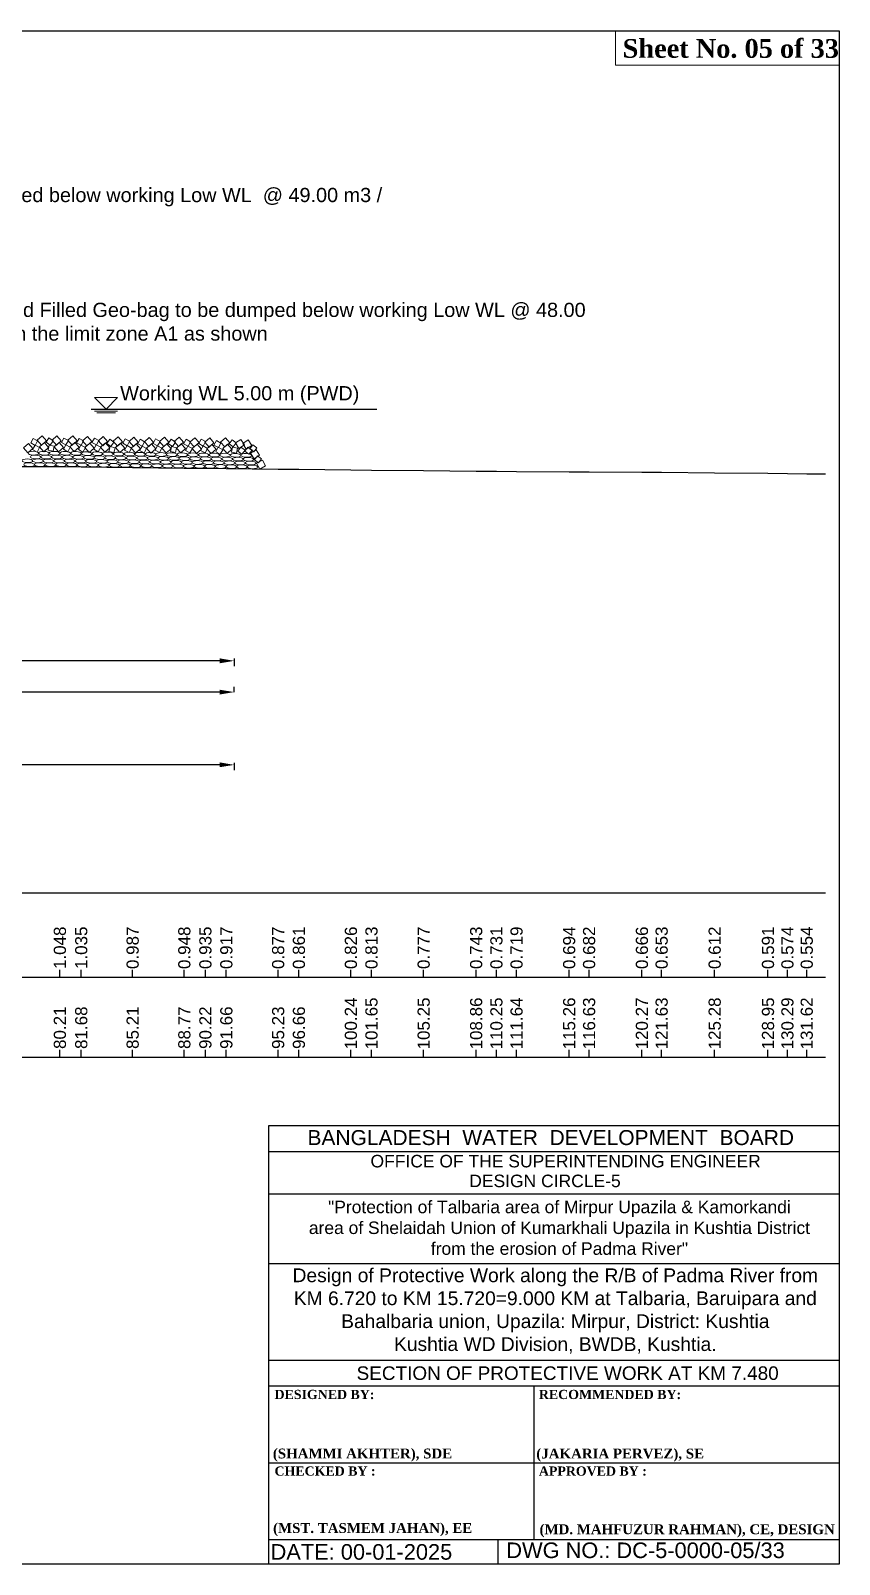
# Model space of a CAD drawing. Header units: inches. Extents: x -885 to 26362, y -28010 to 990.
# Drawn here: x 4245.1 to 4300.8, y -9520.2 to -9414.6 of the extents above; entities that cross this region are included whole.
import ezdxf
from ezdxf.enums import TextEntityAlignment as Align

# ---------------------------------------------------------------- set-up
doc = ezdxf.new("R2010")
doc.units = ezdxf.units.IN
doc.header["$MEASUREMENT"] = 0
doc.header["$PDMODE"] = 3
doc.linetypes.add('HIDDEN', pattern=[9.525, 6.35, -3.175])
doc.layers.add('GL', color=3, linetype='HIDDEN')
doc.layers.add('LINE', color=7, linetype='Continuous')
doc.styles.add('dim', font='isocp.shx')
doc.styles.add('Kazi_T_H', font='timesbd.ttf')
doc.styles.get("Standard").update_dxf_attribs({"font": 'arial.ttf'})
doc.dimstyles.new('STANDARD$0', dxfattribs={"dimscale": 0, "dimtxt": 8, "dimasz": 8, "dimexe": 4, "dimexo": 0, "dimgap": 2, "dimtad": 1, "dimdec": 0, "dimzin": 0, "dimdsep": 46, "dimtxsty": 'dim', "dimblk": 'DOTSMALL', "dimcen": 1, "dimclrd": 6, "dimclre": 6, "dimclrt": 256, "dimadec": 0, "dimazin": 0, "dimtfac": 1, "dimtdec": 0, "dimtix": 1, "dimtofl": 0, "dimtmove": 1, "dimatfit": 3, "dimldrblk": 'DOTSMALL', "dimfxl": 6, "dimtolj": 1, "dimtzin": 0, "dimarcsym": 0})

# ---------------------------------------------------------------- blocks, each defined once
blk = doc.blocks.new('*D100')
at = {"color": 0, "lineweight": -2, "ltscale": 0.5, "transparency": 16777216}
for p, q in [((4196.13, -9457.83), (4196.13, -9458.34)), ((4197.13, -9457.98), (4225.62, -9457.98)), ((4258.13, -9457.98), (4229.64, -9457.98)), ((4259.13, -9457.83), (4259.13, -9458.34))]:
    blk.add_line(p, q, dxfattribs=at)
at = {"color": 0, "linetype": 'Continuous', "ltscale": 0.5, "transparency": 16777216}
for points in [[(4197.13, -9457.81), (4197.13, -9458.15), (4196.13, -9457.98)], [(4258.13, -9457.81), (4258.13, -9458.15), (4259.13, -9457.98)]]:
    blk.add_solid(points, dxfattribs=at)
at = {"layer": 'Defpoints', "color": 0, "linetype": 'Continuous', "ltscale": 0.5, "transparency": 16777216}
for p in [(4196.13, -9457.38), (4259.13, -9457.38), (4259.13, -9457.98)]:
    blk.add_point(p, dxfattribs=at)
at = {"color": 0, "linetype": 'Continuous', "lineweight": -3, "ltscale": 0.5, "transparency": 16777216, "insert": (4227.63, -9457.98), "char_height": 0.85, "attachment_point": 5}
blk.add_mtext('\\A1;63.00m', dxfattribs=at)
blk = doc.blocks.new('*D101')
at = {"color": 0, "lineweight": -2, "ltscale": 0.5, "transparency": 16777216}
for p, q in [((4194.28, -9465.14), (4194.28, -9464.77)), ((4195.28, -9465.14), (4225.66, -9465.14)), ((4258.13, -9465.14), (4229.68, -9465.14)), ((4259.13, -9464.99), (4259.13, -9465.5))]:
    blk.add_line(p, q, dxfattribs=at)
at = {"color": 0, "linetype": 'Continuous', "ltscale": 0.5, "transparency": 16777216}
for points in [[(4195.28, -9464.97), (4195.28, -9465.3), (4194.28, -9465.14)], [(4258.13, -9464.97), (4258.13, -9465.3), (4259.13, -9465.14)]]:
    blk.add_solid(points, dxfattribs=at)
at = {"layer": 'Defpoints', "color": 0, "linetype": 'Continuous', "ltscale": 0.5, "transparency": 16777216}
for p in [(4259.13, -9464.45), (4194.28, -9465.22), (4259.13, -9465.14)]:
    blk.add_point(p, dxfattribs=at)
at = {"color": 0, "linetype": 'Continuous', "lineweight": -3, "ltscale": 0.5, "transparency": 16777216, "insert": (4227.67, -9465.14), "char_height": 0.85, "attachment_point": 5}
blk.add_mtext('\\A1;64.85m', dxfattribs=at)
blk = doc.blocks.new('*D102')
at = {"color": 0, "lineweight": -2, "ltscale": 0.5, "transparency": 16777216}
for p, q in [((4194.28, -9459.98), (4194.28, -9460.5)), ((4195.28, -9460.13), (4225.52, -9460.13)), ((4258.13, -9460.13), (4230.02, -9460.13)), ((4259.13, -9460.13), (4259.13, -9459.77))]:
    blk.add_line(p, q, dxfattribs=at)
at = {"color": 0, "linetype": 'Continuous', "ltscale": 0.5, "transparency": 16777216}
for points in [[(4195.28, -9459.97), (4195.28, -9460.3), (4194.28, -9460.13)], [(4258.13, -9459.97), (4258.13, -9460.3), (4259.13, -9460.13)]]:
    blk.add_solid(points, dxfattribs=at)
at = {"layer": 'Defpoints', "color": 0, "linetype": 'Continuous', "ltscale": 0.5, "transparency": 16777216}
for p in [(4194.28, -9458.72), (4194.28, -9460.13), (4259.13, -9460.13)]:
    blk.add_point(p, dxfattribs=at)
at = {"color": 0, "linetype": 'Continuous', "lineweight": -3, "ltscale": 0.5, "transparency": 16777216, "insert": (4227.77, -9460.13), "char_height": 0.85, "attachment_point": 5}
blk.add_mtext('\\A1;Zone-A1', dxfattribs=at)

msp = doc.modelspace()

# ---------------------------------------------------------------- linework, layer by layer
at = {"color": 0, "linetype": 'Continuous', "lineweight": -3, "ltscale": 0.5}
msp.add_line((4249.283092, -9440.660946), (4268.949105, -9440.660946), dxfattribs=at)
at = {"color": 0, "linetype": 'ByBlock'}
for p, q in [((4152.399396, -9473.953785), (4299.83872, -9473.953785)), ((4247.132295, -9479.746625), (4247.132295, -9479.246625)), ((4248.602895, -9479.746625), (4248.602895, -9479.246625)), ((4252.140195, -9479.746625), (4252.140195, -9479.246625)), ((4255.697595, -9479.746625), (4255.697595, -9479.246625)), ((4257.148295, -9479.746625), (4257.148295, -9479.246625)), ((4258.590795, -9479.746625), (4258.590795, -9479.246625)), ((4262.156095, -9479.746625), (4262.156095, -9479.246625)), ((4263.584595, -9479.746625), (4263.584595, -9479.246625)), ((4267.163995, -9479.746625), (4267.163995, -9479.246625)), ((4268.578395, -9479.746625), (4268.578395, -9479.246625)), ((4272.171795, -9479.746625), (4272.171795, -9479.246625)), ((4275.785695, -9479.746625), (4275.785695, -9479.246625)), ((4277.179895, -9479.746625), (4277.179895, -9479.246625)), ((4278.566195, -9479.746625), (4278.566195, -9479.246625)), ((4282.187695, -9479.746625), (4282.187695, -9479.246625)), ((4283.559995, -9479.746625), (4283.559995, -9479.246625)), ((4287.195595, -9479.746625), (4287.195595, -9479.246625)), ((4288.553795, -9479.746625), (4288.553795, -9479.246625)), ((4292.203395, -9479.746625), (4292.203395, -9479.246625)), ((4295.873795, -9479.746625), (4295.873795, -9479.246625)), ((4297.211495, -9479.746625), (4297.211495, -9479.246625)), ((4298.541695, -9479.746625), (4298.541695, -9479.246625)), ((4152.399396, -9479.746625), (4299.83872, -9479.746625)), ((4247.132295, -9485.246625), (4247.132295, -9484.746625)), ((4248.602895, -9485.246625), (4248.602895, -9484.746625)), ((4252.140195, -9485.246625), (4252.140195, -9484.746625)), ((4255.697595, -9485.246625), (4255.697595, -9484.746625)), ((4257.148295, -9485.246625), (4257.148295, -9484.746625)), ((4258.590795, -9485.246625), (4258.590795, -9484.746625)), ((4262.156095, -9485.246625), (4262.156095, -9484.746625)), ((4263.584595, -9485.246625), (4263.584595, -9484.746625)), ((4267.163995, -9485.246625), (4267.163995, -9484.746625)), ((4268.578395, -9485.246625), (4268.578395, -9484.746625)), ((4272.171795, -9485.246625), (4272.171795, -9484.746625)), ((4275.785695, -9485.246625), (4275.785695, -9484.746625)), ((4277.179895, -9485.246625), (4277.179895, -9484.746625)), ((4278.566195, -9485.246625), (4278.566195, -9484.746625)), ((4282.187695, -9485.246625), (4282.187695, -9484.746625)), ((4283.559995, -9485.246625), (4283.559995, -9484.746625)), ((4287.195595, -9485.246625), (4287.195595, -9484.746625)), ((4288.553795, -9485.246625), (4288.553795, -9484.746625)), ((4292.203395, -9485.246625), (4292.203395, -9484.746625)), ((4295.873795, -9485.246625), (4295.873795, -9484.746625)), ((4297.211495, -9485.246625), (4297.211495, -9484.746625)), ((4298.541695, -9485.246625), (4298.541695, -9484.746625)), ((4152.399396, -9485.246625), (4299.83872, -9485.246625))]:
    msp.add_line(p, q, dxfattribs=at)
at = {"layer": 'GL', "linetype": 'ByBlock'}
msp.add_lwpolyline([(4243.609095, -9444.599746), (4247.132295, -9444.613046), (4248.602895, -9444.626246), (4252.140195, -9444.673646), (4255.697595, -9444.713446), (4257.148295, -9444.726146), (4258.590795, -9444.743746), (4262.156095, -9444.784346), (4263.584595, -9444.800146), (4267.163995, -9444.835146), (4268.578395, -9444.848446), (4272.171795, -9444.883646), (4275.785695, -9444.918346), (4277.179895, -9444.930046), (4278.566195, -9444.941946), (4282.187695, -9444.966546), (4283.559995, -9444.979446), (4287.195595, -9444.994646), (4288.553795, -9445.007946), (4292.203395, -9445.048746), (4295.873795, -9445.069946), (4297.211495, -9445.087346), (4298.541695, -9445.106946), (4299.83872, -9445.114387)], dxfattribs=at)
at = {"layer": 'LINE', "color": 0, "linetype": 'ByBlock', "lineweight": 20, "ltscale": 0.5}
for p, q in [((4250.317348, -9440.660946), (4249.525348, -9439.868946)), ((4251.109348, -9439.868946), (4249.525348, -9439.868946)), ((4250.317348, -9440.660946), (4251.109348, -9439.868946)), ((4249.525348, -9440.792946), (4251.109348, -9440.792946)), ((4249.683748, -9440.924946), (4250.950948, -9440.924946))]:
    msp.add_line(p, q, dxfattribs=at)
at = {"layer": 'LINE', "color": 0, "linetype": 'ByBlock', "lineweight": -3, "ltscale": 0.5}
for p, q in [((4261.50203, -9489.984282), (4261.50203, -9520.156522)), ((4300.782397, -9489.984282), (4261.50203, -9489.984282)), ((4300.782397, -9491.779739), (4261.50203, -9491.779739)), ((4300.783628, -9494.674901), (4261.503261, -9494.674901)), ((4300.786433, -9499.476715), (4261.562403, -9499.476715)), ((4300.782397, -9506.118661), (4261.50203, -9506.118661)), ((4300.782397, -9507.896679), (4261.50203, -9507.896679)), ((4279.787604, -9518.438905), (4279.787604, -9507.896679)), ((4261.50203, -9513.167792), (4300.782397, -9513.167792)), ((4261.50203, -9518.438905), (4300.782397, -9518.438905)), ((4277.311051, -9520.156522), (4277.311051, -9518.438905))]:
    msp.add_line(p, q, dxfattribs=at)
at = {"layer": 'LINE', "color": 7, "lineweight": -2, "ltscale": 0.5}
msp.add_lwpolyline([(4151.531775, -9520.156522), (4151.531775, -9414.61501), (4300.782397, -9414.61501), (4300.782397, -9520.156522), (4151.531775, -9520.156522)], close=True, dxfattribs=at)
at = {"layer": 'LINE', "color": 7, "lineweight": 13, "ltscale": 0.5}
msp.add_lwpolyline([(4300.782397, -9414.61501), (4285.367954, -9414.61501), (4285.367954, -9416.987042), (4300.782397, -9416.987042)], close=True, dxfattribs=at)
at = {"layer": 'LINE', "color": 0, "linetype": 'ByBlock', "lineweight": 18, "ltscale": 0.5}
for points in [[(4245.431023, -9443.151302), (4245.60032, -9442.844971), (4245.293989, -9442.675674), (4245.124692, -9442.982005), (4245.431023, -9443.151302)], [(4245.914892, -9442.507569), (4245.576372, -9442.804055), (4245.872859, -9443.142575), (4246.211379, -9442.846089), (4245.914892, -9442.507569)], [(4246.460902, -9443.130853), (4246.666774, -9442.847805), (4246.383726, -9442.641932), (4246.177853, -9442.924981), (4246.460902, -9443.130853)], [(4246.933805, -9442.50631), (4246.595284, -9442.802797), (4246.891771, -9443.141317), (4247.230291, -9442.84483), (4246.933805, -9442.50631)], [(4247.548122, -9443.123223), (4247.717419, -9442.816892), (4247.411088, -9442.647596), (4247.241791, -9442.953927), (4247.548122, -9443.123223)], [(4248.018604, -9442.502229), (4247.680084, -9442.798716), (4247.976571, -9443.137236), (4248.315091, -9442.84075), (4248.018604, -9442.502229)], [(4248.588855, -9443.149058), (4248.758152, -9442.842727), (4248.451821, -9442.67343), (4248.282525, -9442.979761), (4248.588855, -9443.149058)], [(4249.037904, -9442.552674), (4248.699384, -9442.84916), (4248.99587, -9443.18768), (4249.334391, -9442.891194), (4249.037904, -9442.552674)], [(4249.645711, -9443.127718), (4249.815008, -9442.821387), (4249.508677, -9442.65209), (4249.33938, -9442.958421), (4249.645711, -9443.127718)], [(4250.123313, -9442.540433), (4249.784793, -9442.836919), (4250.081279, -9443.175439), (4250.419799, -9442.878953), (4250.123313, -9442.540433)], [(4250.644218, -9443.226427), (4250.85009, -9442.943378), (4250.567042, -9442.737505), (4250.361169, -9443.020554), (4250.644218, -9443.226427)], [(4251.148715, -9442.562864), (4250.810195, -9442.85935), (4251.106681, -9443.19787), (4251.445201, -9442.901384), (4251.148715, -9442.562864)], [(4251.763032, -9443.179777), (4251.932329, -9442.873446), (4251.625998, -9442.704149), (4251.456701, -9443.01048), (4251.763032, -9443.179777)], [(4252.233515, -9442.59643), (4251.894995, -9442.892916), (4252.191481, -9443.231436), (4252.530001, -9442.93495), (4252.233515, -9442.59643)], [(4252.797499, -9443.211888), (4252.966796, -9442.905557), (4252.660465, -9442.73626), (4252.491168, -9443.042591), (4252.797499, -9443.211888)], [(4253.29049, -9442.60295), (4252.95197, -9442.899437), (4253.248457, -9443.237957), (4253.586977, -9442.94147), (4253.29049, -9442.60295)], [(4253.860621, -9443.184271), (4254.029918, -9442.87794), (4253.723587, -9442.708643), (4253.55429, -9443.014974), (4253.860621, -9443.184271)], [(4254.338223, -9442.596986), (4253.999703, -9442.893472), (4254.29619, -9443.231992), (4254.63471, -9442.935506), (4254.338223, -9442.596986)], [(4254.877966, -9443.226532), (4255.083838, -9442.943484), (4254.80079, -9442.737611), (4254.594917, -9443.02066), (4254.877966, -9443.226532)], [(4255.340968, -9442.595033), (4255.002448, -9442.89152), (4255.298934, -9443.23004), (4255.637454, -9442.933554), (4255.340968, -9442.595033)], [(4255.955285, -9443.211946), (4256.124582, -9442.905615), (4255.818251, -9442.736319), (4255.648954, -9443.04265), (4255.955285, -9443.211946)], [(4256.425768, -9442.628584), (4256.087248, -9442.925071), (4256.383734, -9443.263591), (4256.722254, -9442.967104), (4256.425768, -9442.628584)], [(4256.996019, -9443.200149), (4257.165315, -9442.893818), (4256.858984, -9442.724521), (4256.689688, -9443.030852), (4256.996019, -9443.200149)], [(4257.445067, -9442.641397), (4257.106547, -9442.937883), (4257.403034, -9443.276403), (4257.741554, -9442.979917), (4257.445067, -9442.641397)], [(4258.530476, -9442.629156), (4258.191956, -9442.925642), (4258.488443, -9443.264162), (4258.826963, -9442.967676), (4258.530476, -9442.629156)], [(4259.070219, -9443.258702), (4259.276091, -9442.975653), (4258.993043, -9442.769781), (4258.78717, -9443.052829), (4259.070219, -9443.258702)], [(4259.594642, -9442.74515), (4259.214936, -9442.986654), (4259.45644, -9443.366359), (4259.836145, -9443.124856), (4259.594642, -9442.74515)], [(4260.101139, -9442.783529), (4259.721434, -9443.025032), (4259.962937, -9443.404738), (4260.342643, -9443.163234), (4260.101139, -9442.783529)], [(4244.972237, -9443.022191), (4244.633717, -9443.318678), (4244.930204, -9443.657198), (4245.268724, -9443.360712), (4244.972237, -9443.022191)], [(4245.562733, -9443.617099), (4245.732029, -9443.310768), (4245.425698, -9443.141472), (4245.256402, -9443.447803), (4245.562733, -9443.617099)], [(4246.063913, -9442.953502), (4245.725393, -9443.249989), (4246.02188, -9443.588509), (4246.3604, -9443.292022), (4246.063913, -9442.953502)], [(4246.672421, -9443.559528), (4246.744127, -9443.216952), (4246.401551, -9443.145247), (4246.329845, -9443.487823), (4246.672421, -9443.559528)], [(4247.082826, -9442.952244), (4246.744305, -9443.24873), (4247.040792, -9443.58725), (4247.379312, -9443.290764), (4247.082826, -9442.952244)], [(4247.679832, -9443.589021), (4247.849128, -9443.28269), (4247.542797, -9443.113393), (4247.373501, -9443.419724), (4247.679832, -9443.589021)], [(4248.167625, -9442.948163), (4247.829105, -9443.244649), (4248.125592, -9443.583169), (4248.464112, -9443.286683), (4248.167625, -9442.948163)], [(4248.720565, -9443.614855), (4248.889862, -9443.308524), (4248.583531, -9443.139228), (4248.414234, -9443.445559), (4248.720565, -9443.614855)], [(4249.186925, -9442.998607), (4248.848405, -9443.295094), (4249.144891, -9443.633614), (4249.483412, -9443.337128), (4249.186925, -9442.998607)], [(4249.77742, -9443.593515), (4249.946717, -9443.287184), (4249.640386, -9443.117888), (4249.471089, -9443.424219), (4249.77742, -9443.593515)], [(4250.272334, -9442.986366), (4249.933814, -9443.282852), (4250.2303, -9443.621373), (4250.568821, -9443.324886), (4250.272334, -9442.986366)], [(4250.855737, -9443.655101), (4250.927443, -9443.312525), (4250.584867, -9443.24082), (4250.513161, -9443.583396), (4250.855737, -9443.655101)], [(4251.297736, -9443.008797), (4250.959216, -9443.305284), (4251.255702, -9443.643804), (4251.594222, -9443.347317), (4251.297736, -9443.008797)], [(4251.894742, -9443.645574), (4252.064039, -9443.339243), (4251.757708, -9443.169947), (4251.588411, -9443.476278), (4251.894742, -9443.645574)], [(4252.382536, -9443.042363), (4252.044016, -9443.33885), (4252.340502, -9443.67737), (4252.679022, -9443.380883), (4252.382536, -9443.042363)], [(4252.929208, -9443.677686), (4253.098505, -9443.371355), (4252.792174, -9443.202058), (4252.622877, -9443.508389), (4252.929208, -9443.677686)], [(4253.439511, -9443.048884), (4253.100991, -9443.34537), (4253.397478, -9443.68389), (4253.735998, -9443.387404), (4253.439511, -9443.048884)], [(4253.992331, -9443.650069), (4254.161627, -9443.343738), (4253.855296, -9443.174441), (4253.686, -9443.480772), (4253.992331, -9443.650069)], [(4254.487244, -9443.042919), (4254.148724, -9443.339406), (4254.445211, -9443.677926), (4254.783731, -9443.38144), (4254.487244, -9443.042919)], [(4255.089485, -9443.655207), (4255.161191, -9443.312631), (4254.818615, -9443.240926), (4254.746909, -9443.583502), (4255.089485, -9443.655207)], [(4255.489989, -9443.040967), (4255.151469, -9443.337453), (4255.447955, -9443.675973), (4255.786475, -9443.379487), (4255.489989, -9443.040967)], [(4256.086995, -9443.677744), (4256.256291, -9443.371413), (4255.94996, -9443.202116), (4255.780664, -9443.508447), (4256.086995, -9443.677744)], [(4256.574789, -9443.074518), (4256.236269, -9443.371004), (4256.532755, -9443.709524), (4256.871275, -9443.413038), (4256.574789, -9443.074518)], [(4257.127728, -9443.665947), (4257.297025, -9443.359616), (4256.990694, -9443.190319), (4256.821397, -9443.49665), (4257.127728, -9443.665947)], [(4257.594088, -9443.087331), (4257.255568, -9443.383817), (4257.552055, -9443.722337), (4257.890575, -9443.425851), (4257.594088, -9443.087331)], [(4258.040303, -9443.297981), (4258.2096, -9442.99165), (4257.903269, -9442.822354), (4257.733972, -9443.128685), (4258.040303, -9443.297981)], [(4258.172013, -9443.763779), (4258.341309, -9443.457448), (4258.034978, -9443.288151), (4257.865682, -9443.594482), (4258.172013, -9443.763779)], [(4258.679497, -9443.075089), (4258.340977, -9443.371575), (4258.637464, -9443.710096), (4258.975984, -9443.413609), (4258.679497, -9443.075089)], [(4259.281738, -9443.687377), (4259.353444, -9443.344801), (4259.010868, -9443.273095), (4258.939162, -9443.615671), (4259.281738, -9443.687377)], [(4259.661932, -9443.764011), (4259.875884, -9443.487019), (4259.598893, -9443.273067), (4259.38494, -9443.550059), (4259.661932, -9443.764011)], [(4260.14455, -9443.761927), (4260.358503, -9443.484935), (4260.081511, -9443.270983), (4259.867559, -9443.547975), (4260.14455, -9443.761927)], [(4260.477626, -9443.600803), (4260.691932, -9443.324084), (4260.415214, -9443.109778), (4260.200908, -9443.386496), (4260.477626, -9443.600803)], [(4260.642715, -9443.452052), (4260.262701, -9443.69307), (4260.503719, -9444.073084), (4260.883733, -9443.832066), (4260.642715, -9443.452052)], [(4260.804805, -9444.354058), (4261.019111, -9444.07734), (4260.742393, -9443.863034), (4260.528087, -9444.139752), (4260.804805, -9444.354058)], [(4261.073033, -9444.173177), (4260.676281, -9444.385515), (4260.888619, -9444.782268), (4261.285371, -9444.569929), (4261.073033, -9444.173177)]]:
    msp.add_lwpolyline(points, dxfattribs=at)
at = {"layer": 'LINE', "color": 7, "lineweight": 9, "ltscale": 0.5, "extrusion": (0, 0, -1)}
for centre in [(4245.306906, -9443.689999), (4245.455388, -9443.954153), (4246.0391, -9443.69356), (4246.187583, -9443.957714), (4246.770442, -9443.695114), (4246.918924, -9443.959268), (4247.5036, -9443.702206), (4247.652082, -9443.96636), (4248.239354, -9443.709343), (4248.387837, -9443.973497), (4248.975887, -9443.718427), (4249.12437, -9443.98258), (4249.710677, -9443.729321), (4250.441092, -9443.740019), (4251.17603, -9443.748937), (4251.910635, -9443.756179), (4252.646389, -9443.765112), (4253.379696, -9443.772204), (4254.105327, -9443.781121), (4254.834406, -9443.790069), (4255.563671, -9443.797206), (4256.294604, -9443.804434), (4257.027466, -9443.81151), (4257.76196, -9443.818632), (4258.496527, -9443.82752), (4259.227424, -9443.836468), (4259.960063, -9443.8454), (4244.886508, -9444.215659), (4245.0176, -9444.47619), (4245.617033, -9444.216715), (4245.748126, -9444.477246), (4246.349227, -9444.220276), (4246.48032, -9444.480807), (4247.080569, -9444.22183), (4247.211662, -9444.482361), (4247.813727, -9444.228922), (4247.94482, -9444.489453), (4248.549482, -9444.236059), (4248.680574, -9444.49659), (4249.286015, -9444.245143), (4249.417107, -9444.505674), (4249.85916, -9443.993474), (4250.020805, -9444.256037), (4250.151898, -9444.516568), (4250.589574, -9444.004173), (4250.751219, -9444.266735), (4250.882312, -9444.527266), (4251.324513, -9444.01309), (4251.486157, -9444.275653), (4251.61725, -9444.536184), (4252.059117, -9444.020333), (4252.220762, -9444.282895), (4252.351855, -9444.543426), (4252.794871, -9444.029265), (4252.956516, -9444.291828), (4253.087609, -9444.552359), (4253.528178, -9444.036357), (4253.689823, -9444.29892), (4253.820916, -9444.559451), (4254.253809, -9444.045275), (4254.415454, -9444.307837), (4254.546547, -9444.568368), (4254.982888, -9444.054223), (4255.144533, -9444.316785), (4255.275626, -9444.577316), (4255.712153, -9444.06136), (4255.873798, -9444.323922), (4256.004891, -9444.584453), (4256.443087, -9444.068587), (4256.604732, -9444.33115), (4256.735824, -9444.591681), (4257.175949, -9444.075664), (4257.337593, -9444.338226), (4257.468686, -9444.598758), (4257.910442, -9444.082786), (4258.072087, -9444.345348), (4258.20318, -9444.60588), (4258.64501, -9444.091673), (4258.806655, -9444.354236), (4258.937747, -9444.614767), (4259.375906, -9444.100621), (4259.537551, -9444.363184), (4259.668644, -9444.623715), (4260.108545, -9444.109554), (4260.27019, -9444.372116), (4260.401283, -9444.632647)]:
    msp.add_ellipse(centre, major_axis=(0.367684, -0.014434), ratio=0.3473668104, dxfattribs=at)

# ---------------------------------------------------------------- texts
at = {"color": 0, "linetype": 'ByBlock'}
for s, p in [('1.048', (4247.132295, -9476.265413)), ('1.035', (4248.602895, -9476.265413)), ('0.987', (4252.140195, -9476.265413)), ('0.948', (4255.697595, -9476.265413)), ('0.935', (4257.148295, -9476.265413)), ('0.917', (4258.590795, -9476.265413)), ('0.877', (4262.156095, -9476.265413)), ('0.861', (4263.584595, -9476.265413)), ('0.826', (4267.163995, -9476.265413)), ('0.813', (4268.578395, -9476.265413)), ('0.777', (4272.171795, -9476.265413)), ('0.743', (4275.785695, -9476.265413)), ('0.731', (4277.179895, -9476.265413)), ('0.719', (4278.566195, -9476.265413)), ('0.694', (4282.187695, -9476.265413)), ('0.682', (4283.559995, -9476.265413)), ('0.666', (4287.195595, -9476.265413)), ('0.653', (4288.553795, -9476.265413)), ('0.612', (4292.203395, -9476.265413)), ('0.591', (4295.873795, -9476.265413)), ('0.574', (4297.211495, -9476.265413)), ('0.554', (4298.541695, -9476.265413)), ('80.21', (4247.132295, -9481.765413)), ('81.68', (4248.602895, -9481.765413)), ('85.21', (4252.140195, -9481.765413)), ('88.77', (4255.697595, -9481.765413)), ('90.22', (4257.148295, -9481.765413)), ('91.66', (4258.590795, -9481.765413)), ('95.23', (4262.156095, -9481.765413)), ('96.66', (4263.584595, -9481.765413)), ('100.24', (4267.163995, -9481.147366)), ('101.65', (4268.578395, -9481.147366)), ('105.25', (4272.171795, -9481.147366)), ('108.86', (4275.785695, -9481.147366)), ('110.25', (4277.179895, -9481.147366)), ('111.64', (4278.566195, -9481.147366)), ('115.26', (4282.187695, -9481.147366)), ('116.63', (4283.559995, -9481.147366)), ('120.27', (4287.195595, -9481.147366)), ('121.63', (4288.553795, -9481.147366)), ('125.28', (4292.203395, -9481.147366)), ('128.95', (4295.873795, -9481.147366)), ('130.29', (4297.211495, -9481.147366)), ('131.62', (4298.541695, -9481.147366))]:
    msp.add_text(s, height=0.8371399, rotation=90, dxfattribs=at).set_placement(p, align=Align.MIDDLE_RIGHT)
at = {"color": 7, "lineweight": 30, "ltscale": 0.18, "char_height": 0.9775, "attachment_point": 1}
for s, insert, width in [('Assorted C.C Blocks (including block at Key) to be dumped below working Low WL  @ 49.00 m3 / m (Excluding Void) within the limit zone A1 as shown\\P500 x 500 x 500 --------- 60 %\\P400 x 400 x 400 --------- 40 %', (4210.255444, -9425.434093), 59.84938283), ('250 Kg Sand Filled Geo-bag to be dumped below working Low WL @ 48.00 m³/m  within the limit zone A1 as shown \\P ', (4237.459945, -9433.339397), 48.36222019), ('Working WL 5.00 m (PWD)', (4251.281785, -9439.075454), 63.47089613)]:
    msp.add_mtext(s, dxfattribs=dict(at, insert=insert, width=width))
at = {"layer": 'LINE', "color": 0, "linetype": 'ByBlock', "lineweight": -3, "ltscale": 0.5}
for s, height, p in [('BANGLADESH  WATER  DEVELOPMENT  BOARD', 1.03229715, (4280.921718, -9491.303955)), ('OFFICE OF THE SUPERINTENDING ENGINEER', 0.86100239, (4281.944567, -9492.840639)), ('DESIGN CIRCLE-5', 0.86100239, (4280.524289, -9494.20066)), ('SECTION OF PROTECTIVE WORK AT KM 7.480', 0.93357865, (4282.085512, -9507.466713))]:
    msp.add_text(s, height=height, dxfattribs=at).set_placement(p, align=Align.CENTER)
at = {"layer": 'LINE', "color": 0, "linetype": 'ByBlock', "lineweight": -3, "ltscale": 0.5, "style": 'Kazi_T_H'}
for s, p in [('DESIGNED BY:', (4261.909723, -9508.782226)), ('RECOMMENDED BY:', (4280.103871, -9508.782226)), ('CHECKED BY :', (4261.909723, -9514.053339)), ('APPROVED BY :', (4280.103871, -9514.053339))]:
    msp.add_text(s, height=0.63253355, dxfattribs=at).set_placement(p)
at = {"layer": 'LINE', "lineweight": 50, "ltscale": 0.5, "style": 'Kazi_T_H'}
for s, p in [('(SHAMMI AKHTER), SDE', (4261.793137, -9512.868953)), ('(JAKARIA PERVEZ), SE ', (4279.927746, -9512.872692)), ('(MST. TASMEM JAHAN), EE', (4261.809082, -9517.998897)), ('(MD. MAHFUZUR RAHMAN), CE, DESIGN ', (4280.149034, -9518.083526))]:
    msp.add_text(s, height=0.67932977, dxfattribs=at).set_placement(p)
at = {"layer": 'LINE', "color": 0, "linetype": 'ByBlock', "lineweight": -3, "ltscale": 0.5}
for s, p in [('DATE: 00-01-2025', (4261.638505, -9519.837611)), ('DWG NO.: DC-5-0000-05/33', (4277.864602, -9519.727118))]:
    msp.add_text(s, height=1.07351057, dxfattribs=at).set_placement(p)
at = {"layer": 'LINE', "color": 7, "lineweight": 13, "ltscale": 0.5, "insert": (4285.869811, -9415.191027), "char_height": 1.29058306, "width": 15.95445698, "attachment_point": 1}
msp.add_mtext('{\\fTimes New Roman|b1|i0|c0|p18;Sheet No. 05 of 33}', dxfattribs=at)
at = {"layer": 'LINE', "color": 0, "linetype": 'ByBlock', "lineweight": -3, "ltscale": 0.5, "attachment_point": 2}
for s, insert, char_height, width in [('\\pt3.494;"Protection of Talbaria area of Mirpur Upazila & Kamorkandi \\Parea of Shelaidah Union of Kumarkhali Upazila in Kushtia District \\Pfrom the erosion of Padma River"', (4281.519539, -9495.133685), 0.85938168, 41.79408203), ('Design of Protective Work along the R/B of Padma River from \\PKM 6.720 to KM 15.720=9.000 KM at Talbaria, Baruipara and Bahalbaria union, Upazila: Mirpur, District: Kushtia\\PKushtia WD Division, BWDB, Kushtia.', (4281.236757, -9499.792134), 0.947102632, 41.05383885)]:
    msp.add_mtext(s, dxfattribs=dict(at, insert=insert, char_height=char_height, width=width))

# ---------------------------------------------------------------- dimensions: what is measured, and where the dimension line sits
at = {"color": 0, "linetype": 'Continuous', "lineweight": -3, "ltscale": 0.5}
dim = msp.add_linear_dim(base=(4259.12982, -9457.97965), p1=(4196.12982, -9457.380499), p2=(4259.12982, -9457.380499), dimstyle='STANDARD$0', override={"dimscale": 1, "dimtxt": 0.85, "dimasz": 1, "dimexe": 0.364, "dimexo": 0.219, "dimgap": 0.09, "dimtad": 0, "dimdec": 2, "dimpost": 'm', "dimtxsty": 'Standard', "dimcen": 0.09, "dimclrd": 0, "dimclre": 0, "dimclrt": 0, "dimtix": 0, "dimtmove": 0, "dimfxl": 0.15, "dimfxlon": 1}, dxfattribs=at)
dim.commit()
dim.dimension.update_dxf_attribs({"geometry": '*D100', "text_midpoint": (4227.62982, -9457.97965)})
dim = msp.add_linear_dim(base=(4194.27982, -9460.134641), p1=(4259.12982, -9460.134641), p2=(4194.27982, -9458.720497), text='Zone-A1', dimstyle='STANDARD$0', override={"dimscale": 1, "dimtxt": 0.85, "dimasz": 1, "dimexe": 0.364, "dimexo": 0.219, "dimgap": 0.09, "dimtad": 0, "dimdec": 2, "dimpost": 'm', "dimtxsty": 'Standard', "dimcen": 0.09, "dimclrd": 0, "dimclre": 0, "dimclrt": 0, "dimtix": 0, "dimtmove": 0, "dimfxl": 0.15, "dimfxlon": 1}, dxfattribs=at)
dim.commit()
dim.dimension.update_dxf_attribs({"geometry": '*D102', "text_midpoint": (4227.770014, -9460.134641), "dimtype": 160})
dim = msp.add_linear_dim(base=(4259.12982, -9465.135196), p1=(4194.27982, -9465.219857), p2=(4259.12982, -9464.449992), dimstyle='STANDARD$0', override={"dimscale": 1, "dimtxt": 0.85, "dimasz": 1, "dimexe": 0.364, "dimexo": 0.219, "dimgap": 0.09, "dimtad": 0, "dimdec": 2, "dimpost": 'm', "dimtxsty": 'Standard', "dimcen": 0.09, "dimclrd": 0, "dimclre": 0, "dimclrt": 0, "dimtix": 0, "dimtmove": 0, "dimfxl": 0.15, "dimfxlon": 1}, dxfattribs=at)
dim.commit()
dim.dimension.update_dxf_attribs({"geometry": '*D101', "text_midpoint": (4227.667615, -9465.135196), "dimtype": 160})

doc.saveas('drawing.dxf')
